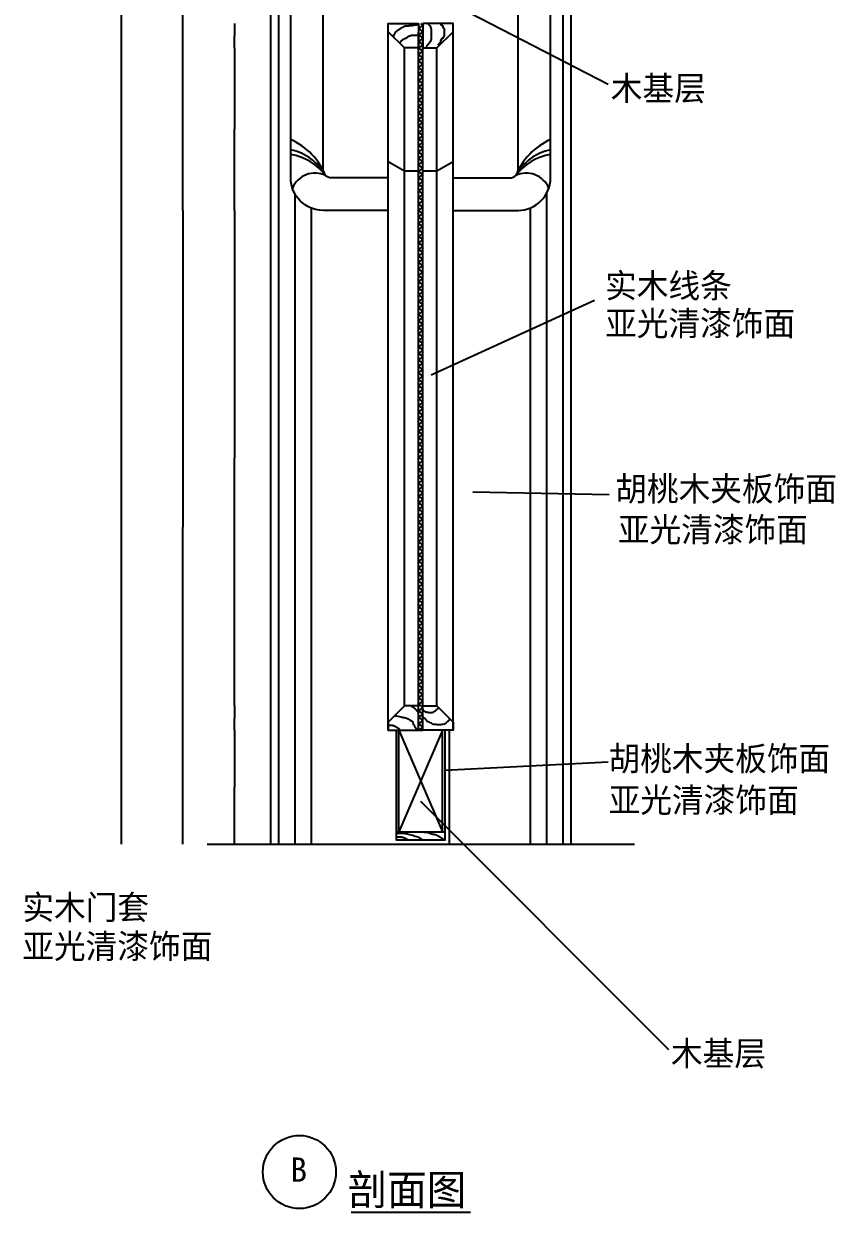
# Model space of a CAD drawing. Header units: metres. Extents: x 0 to 5399, y 0 to 6892.
# Drawn here: x 3337 to 5336, y 230 to 3156 of the extents above; entities that cross this region are included whole.
import ezdxf

# ---------------------------------------------------------------- set-up
doc = ezdxf.new("R2010")
doc.units = ezdxf.units.M
for name, color, linetype in [('2', 2, 'Continuous'), ('3', 3, 'Continuous'), ('4', 4, 'Continuous'), ('7', 7, 'Continuous'), ('BH', 3, 'Continuous'), ('DIM', 3, 'Continuous'), ('TEXT', 3, 'Continuous')]:
    doc.layers.add(name, color=color, linetype=linetype)
doc.dimstyles.get("Standard").update_dxf_attribs({"dimtxt": 2.5, "dimasz": 2.5, "dimexe": 1.25, "dimexo": 0.625, "dimtad": 1, "dimcen": 2.5, "dimazin": 3, "dimtfac": 1, "dimtmove": 0, "dimatfit": 3})

# ---------------------------------------------------------------- blocks, each defined once
blk = doc.blocks.new('BH2')
at = {"layer": 'BH'}
blk.add_lwpolyline([(0, 32), (5, 28), (0, 24), (5, 20), (0, 16), (5, 12), (0, 8), (5, 4), (0, 0)], dxfattribs=at)
blk = doc.blocks.new('*D1')
for p, q in [((3856.07, 1416.19), (3856.07, 1276.01)), ((3855.82, 1276.01), (3855.57, 1276.01)), ((3856.07, 1135.84), (3856.07, 1276.01)), ((3856.07, 1276.01), (3856.07, 1276.01)), ((3856.32, 1276.01), (3856.57, 1276.01))]:
    blk.add_line(p, q)
at = {"layer": 'Defpoints'}
for p in [(3856.07, 1416.19), (3856.07, 1276.01), (3856.07, 1135.84)]:
    blk.add_point(p, dxfattribs=at)
at = {"layer": 'DIM', "insert": (3856.07, 1277.135), "char_height": 1, "attachment_point": 5}
blk.add_mtext('140', dxfattribs=at)
blk = doc.blocks.new('*D2')
for p, q in [((3856.07, 1476.19), (3856.07, 1446.19)), ((3855.82, 1446.19), (3855.57, 1446.19)), ((3856.07, 1416.19), (3856.07, 1446.19)), ((3856.07, 1446.19), (3856.07, 1446.19)), ((3856.32, 1446.19), (3856.57, 1446.19))]:
    blk.add_line(p, q)
at = {"layer": 'Defpoints'}
for p in [(3856.07, 1476.19), (3856.07, 1446.19), (3856.07, 1416.19)]:
    blk.add_point(p, dxfattribs=at)
at = {"layer": 'DIM', "insert": (3856.07, 1447.315), "char_height": 1, "attachment_point": 5}
blk.add_mtext('30', dxfattribs=at)
blk = doc.blocks.new('*D3')
for p, q in [((3856.07, 2696.19), (3856.07, 2086.19)), ((3855.82, 2086.19), (3855.57, 2086.19)), ((3856.07, 1476.19), (3856.07, 2086.19)), ((3856.07, 2086.19), (3856.07, 2086.19)), ((3856.32, 2086.19), (3856.57, 2086.19))]:
    blk.add_line(p, q)
at = {"layer": 'Defpoints'}
for p in [(3856.07, 2696.19), (3856.07, 2086.19), (3856.07, 1476.19)]:
    blk.add_point(p, dxfattribs=at)
at = {"layer": 'DIM', "insert": (3856.07, 2087.315), "char_height": 1, "attachment_point": 5}
blk.add_mtext('610', dxfattribs=at)
blk = doc.blocks.new('*D4')
for p, q in [((3856.07, 3096.19), (3856.07, 2896.19)), ((3855.82, 2896.19), (3855.57, 2896.19)), ((3856.07, 2696.19), (3856.07, 2896.19)), ((3856.07, 2896.19), (3856.07, 2896.19)), ((3856.32, 2896.19), (3856.57, 2896.19))]:
    blk.add_line(p, q)
at = {"layer": 'Defpoints'}
for p in [(3856.07, 3096.19), (3856.07, 2896.19), (3856.07, 2696.19)]:
    blk.add_point(p, dxfattribs=at)
at = {"layer": 'DIM', "insert": (3856.07, 2897.315), "char_height": 1, "attachment_point": 5}
blk.add_mtext('200', dxfattribs=at)
blk = doc.blocks.new('*D5')
for p, q in [((3856.07, 3156.19), (3856.07, 3126.19)), ((3855.82, 3126.19), (3855.57, 3126.19)), ((3856.07, 3096.19), (3856.07, 3126.19)), ((3856.07, 3126.19), (3856.07, 3126.19)), ((3856.32, 3126.19), (3856.57, 3126.19))]:
    blk.add_line(p, q)
at = {"layer": 'Defpoints'}
for p in [(3856.07, 3156.19), (3856.07, 3126.19), (3856.07, 3096.19)]:
    blk.add_point(p, dxfattribs=at)
at = {"layer": 'DIM', "insert": (3856.07, 3127.315), "char_height": 1, "attachment_point": 5}
blk.add_mtext('30', dxfattribs=at)
blk = doc.blocks.new('*D13')
for p, q in [((3575.28, 6316.19), (3575.28, 3726.08)), ((3575.53, 3726.08), (3577.66, 3726.08)), ((3577.91, 1135.96), (3577.91, 3726.08))]:
    blk.add_line(p, q)
at = {"layer": 'Defpoints'}
for p in [(3575.28, 6316.19), (3575.28, 3726.08), (3577.91, 1135.96)]:
    blk.add_point(p, dxfattribs=at)
at = {"layer": 'DIM', "insert": (3576.595, 3727.205), "char_height": 1, "attachment_point": 5}
blk.add_mtext('2590', dxfattribs=at)
blk = doc.blocks.new('*D14')
for p, q in [((3728.91, 3976.19), (3728.91, 3336.19)), ((3728.66, 3336.19), (3728.41, 3336.19)), ((3728.91, 2696.19), (3728.91, 3336.19)), ((3728.91, 3336.19), (3728.91, 3336.19)), ((3729.16, 3336.19), (3729.41, 3336.19))]:
    blk.add_line(p, q)
at = {"layer": 'Defpoints'}
for p in [(3728.91, 3976.19), (3728.91, 3336.19), (3728.91, 2696.19)]:
    blk.add_point(p, dxfattribs=at)
at = {"layer": 'DIM', "insert": (3728.91, 3337.315), "char_height": 1, "attachment_point": 5}
blk.add_mtext('640', dxfattribs=at)
blk = doc.blocks.new('*D28')
for p, q in [((3728.91, 2696.19), (3728.91, 1916.01)), ((3728.66, 1916.01), (3728.41, 1916.01)), ((3728.91, 1135.84), (3728.91, 1916.01)), ((3728.91, 1916.01), (3728.91, 1916.01)), ((3729.16, 1916.01), (3729.41, 1916.01))]:
    blk.add_line(p, q)
at = {"layer": 'Defpoints'}
for p in [(3728.91, 2696.19), (3728.91, 1916.01), (3728.91, 1135.84)]:
    blk.add_point(p, dxfattribs=at)
at = {"layer": 'DIM', "insert": (3728.91, 1917.135), "char_height": 1, "attachment_point": 5}
blk.add_mtext('780', dxfattribs=at)

msp = doc.modelspace()

# ---------------------------------------------------------------- linework, layer by layer
at = {"layer": '2'}
msp.add_line((3788.79, 1135.84), (4841.55, 1135.84), dxfattribs=at)
at = {"layer": '3'}
for p, q in [((3964.61, 6094.19), (3964.61, 1135.84)), ((4664.61, 6076.19), (4664.61, 1135.84)), ((4250.66, 3131.27), (4251.46, 3131.27)), ((4250.66, 3130.47), (4250.66, 3131.27)), ((4251.46, 3132.07), (4252.26, 3132.07)), ((4251.46, 3131.27), (4251.46, 3132.07)), ((4252.26, 3134.46), (4253.85, 3134.46)), ((4252.26, 3132.07), (4252.26, 3134.46)), ((4253.85, 3136.84), (4255.45, 3136.84)), ((4253.85, 3134.46), (4253.85, 3136.84)), ((4255.45, 3137.64), (4257.04, 3137.64)), ((4255.45, 3136.84), (4255.45, 3137.64)), ((4257.04, 3139.23), (4257.84, 3139.23)), ((4257.04, 3137.64), (4257.04, 3139.23)), ((4257.84, 3140.03), (4258.63, 3140.03)), ((4257.84, 3139.23), (4257.84, 3140.03)), ((4258.63, 3140.83), (4261.02, 3140.83)), ((4258.63, 3140.03), (4258.63, 3140.83)), ((4261.02, 3142.42), (4263.42, 3142.42)), ((4261.02, 3140.83), (4261.02, 3142.42)), ((4263.42, 3143.22), (4265.01, 3143.22)), ((4263.42, 3142.42), (4263.42, 3143.22)), ((4265.01, 3144.81), (4265.81, 3144.81)), ((4265.01, 3143.22), (4265.01, 3144.81)), ((4265.81, 3145.61), (4267.4, 3145.61)), ((4265.81, 3144.81), (4265.81, 3145.61)), ((4267.4, 3146.4), (4268.99, 3146.4)), ((4267.4, 3145.61), (4267.4, 3146.4)), ((4268.99, 3147.2), (4271.39, 3147.2)), ((4268.99, 3146.4), (4268.99, 3147.2)), ((4271.39, 3148), (4272.18, 3148)), ((4271.39, 3147.2), (4271.39, 3148)), ((4272.18, 3148.79), (4273.78, 3148.79)), ((4272.18, 3148), (4272.18, 3148.79)), ((4273.78, 3149.59), (4275.37, 3149.59)), ((4273.78, 3148.79), (4273.78, 3149.59)), ((4275.37, 3150.39), (4285.73, 3150.39)), ((4275.37, 3149.59), (4275.37, 3150.39)), ((4285.73, 3151.18), (4294.5, 3151.18)), ((4285.73, 3150.39), (4285.73, 3151.18)), ((4294.5, 3151.98), (4298.48, 3151.98)), ((4294.5, 3151.18), (4294.5, 3151.98)), ((4298.48, 3152.78), (4304.06, 3152.78)), ((4298.48, 3151.98), (4298.48, 3152.78)), ((4304.06, 3153.57), (4308.05, 3153.57)), ((4304.06, 3152.78), (4304.06, 3153.57)), ((4309.61, 1436.19), (4309.61, 3136.19)), ((4319.61, 1436.19), (4319.61, 3136.19)), ((4332.75, 3155.16), (4334.35, 3155.16)), ((4334.35, 3155.16), (4334.35, 3152.78)), ((4334.35, 3152.78), (4335.94, 3152.78)), ((4335.94, 3152.78), (4335.94, 3151.98)), ((4335.94, 3151.98), (4336.74, 3151.98)), ((4336.74, 3151.98), (4336.74, 3151.18)), ((4336.74, 3151.18), (4337.54, 3151.18)), ((4337.54, 3151.18), (4337.54, 3150.39)), ((4337.54, 3150.39), (4338.33, 3150.39)), ((4338.33, 3150.39), (4338.33, 3149.59)), ((4338.33, 3149.59), (4339.13, 3149.59)), ((4339.13, 3149.59), (4339.13, 3145.61)), ((4339.13, 3145.61), (4339.93, 3145.61)), ((4339.93, 3145.61), (4339.93, 3143.22)), ((4339.93, 3143.22), (4340.72, 3143.22)), ((4340.72, 3143.22), (4340.72, 3116.93)), ((4248.27, 3128.88), (4249.87, 3128.88)), ((4248.27, 3124.1), (4248.27, 3128.88)), ((4249.87, 3130.47), (4250.66, 3130.47)), ((4249.87, 3128.88), (4249.87, 3130.47)), ((4263.42, 3109.76), (4263.42, 3108.97)), ((4264.21, 3109.76), (4263.42, 3109.76)), ((4264.21, 3111.36), (4264.21, 3109.76)), ((4265.01, 3111.36), (4264.21, 3111.36)), ((4265.01, 3112.15), (4265.01, 3111.36)), ((4265.81, 3112.15), (4265.01, 3112.15)), ((4265.81, 3112.95), (4265.81, 3112.15)), ((4266.6, 3112.95), (4265.81, 3112.95)), ((4266.6, 3113.75), (4266.6, 3112.95)), ((4268.2, 3113.75), (4266.6, 3113.75)), ((4268.2, 3114.54), (4268.2, 3113.75)), ((4268.99, 3114.54), (4268.2, 3114.54)), ((4268.99, 3115.34), (4268.99, 3114.54)), ((4269.79, 3115.34), (4268.99, 3115.34)), ((4269.79, 3116.14), (4269.79, 3115.34)), ((4270.59, 3116.14), (4269.79, 3116.14)), ((4270.59, 3116.93), (4270.59, 3116.14)), ((4272.98, 3116.93), (4270.59, 3116.93)), ((4272.98, 3117.73), (4272.98, 3116.93)), ((4273.78, 3117.73), (4272.98, 3117.73)), ((4273.78, 3118.53), (4273.78, 3117.73)), ((4276.17, 3118.53), (4273.78, 3118.53)), ((4276.17, 3119.32), (4276.17, 3118.53)), ((4278.56, 3119.32), (4276.17, 3119.32)), ((4278.56, 3120.12), (4278.56, 3119.32)), ((4280.95, 3120.12), (4278.56, 3120.12)), ((4280.95, 3121.71), (4280.95, 3120.12)), ((4281.75, 3121.71), (4280.95, 3121.71)), ((4281.75, 3122.51), (4281.75, 3121.71)), ((4283.34, 3122.51), (4281.75, 3122.51)), ((4283.34, 3123.3), (4283.34, 3122.51)), ((4284.93, 3123.3), (4283.34, 3123.3)), ((4284.93, 3124.1), (4284.93, 3123.3)), ((4285.73, 3124.1), (4284.93, 3124.1)), ((4285.73, 3124.9), (4285.73, 3124.1)), ((4288.92, 3124.9), (4285.73, 3124.9)), ((4288.92, 3125.69), (4288.92, 3124.9)), ((4291.31, 3125.69), (4288.92, 3125.69)), ((4291.31, 3126.49), (4291.31, 3125.69)), ((4308.05, 3126.49), (4291.31, 3126.49)), ((4329.57, 3101.8), (4329.57, 3100.21)), ((4330.36, 3101.8), (4329.57, 3101.8)), ((4330.36, 3103.39), (4330.36, 3101.8)), ((4331.96, 3103.39), (4330.36, 3103.39)), ((4331.96, 3104.19), (4331.96, 3103.39)), ((4332.75, 3104.19), (4331.96, 3104.19)), ((4332.75, 3104.98), (4332.75, 3104.19)), ((4333.55, 3104.98), (4332.75, 3104.98)), ((4333.55, 3106.58), (4333.55, 3104.98)), ((4334.35, 3106.58), (4333.55, 3106.58)), ((4334.35, 3107.37), (4334.35, 3106.58)), ((4335.15, 3107.37), (4334.35, 3107.37)), ((4335.15, 3108.17), (4335.15, 3107.37)), ((4336.74, 3108.17), (4335.15, 3108.17)), ((4336.74, 3110.56), (4336.74, 3108.17)), ((4337.54, 3110.56), (4336.74, 3110.56)), ((4337.54, 3111.36), (4337.54, 3110.56)), ((4339.13, 3111.36), (4337.54, 3111.36)), ((4339.13, 3114.54), (4339.13, 3111.36)), ((4339.93, 3114.54), (4339.13, 3114.54)), ((4339.93, 3116.93), (4339.93, 3114.54)), ((4340.72, 3116.93), (4339.93, 3116.93)), ((4274.61, 1476.19), (4274.61, 3096.19)), ((4327.97, 3100.21), (4327.97, 3099.41)), ((4329.57, 3100.21), (4327.97, 3100.21)), ((4354.61, 1476.19), (4354.61, 3096.19)), ((4004.61, 2737.46), (4004.61, 1135.84)), ((4624.61, 2737.46), (4624.61, 1135.84)), ((4291.93, 1476.12), (4291.93, 1475.87)), ((4291.93, 1475.87), (4292.42, 1475.38)), ((4292.42, 1475.38), (4293.39, 1474.65)), ((4293.39, 1474.65), (4294.37, 1474.16)), ((4294.37, 1474.16), (4295.1, 1473.67)), ((4295.1, 1473.67), (4295.84, 1473.43)), ((4295.84, 1473.43), (4296.33, 1472.94)), ((4296.33, 1472.94), (4296.82, 1472.7)), ((4296.82, 1472.7), (4297.55, 1472.21)), ((4297.55, 1472.21), (4298.04, 1471.72)), ((4298.04, 1471.72), (4298.77, 1470.99)), ((4298.77, 1470.99), (4299.26, 1470.5)), ((4299.26, 1470.5), (4299.75, 1470.25)), ((4299.75, 1470.25), (4300.24, 1469.76)), ((4300.24, 1469.76), (4300.48, 1469.52)), ((4300.48, 1469.52), (4300.73, 1469.03)), ((4300.73, 1469.03), (4301.22, 1468.79)), ((4301.22, 1468.79), (4301.95, 1468.05)), ((4301.95, 1468.05), (4302.44, 1467.32)), ((4302.44, 1467.32), (4302.93, 1466.83)), ((4302.93, 1466.83), (4303.17, 1466.59)), ((4303.17, 1466.59), (4303.66, 1466.1)), ((4303.66, 1466.1), (4303.9, 1465.86)), ((4303.9, 1465.86), (4304.39, 1465.12)), ((4304.39, 1465.12), (4305.13, 1464.39)), ((4305.13, 1464.39), (4305.62, 1463.9)), ((4305.62, 1463.9), (4306.1, 1463.41)), ((4306.1, 1463.41), (4306.1, 1463.17)), ((4306.1, 1463.17), (4306.35, 1462.92)), ((4320.04, 1468.3), (4320.04, 1466.83)), ((4320.04, 1466.83), (4320.28, 1465.86)), ((4320.28, 1465.86), (4320.77, 1465.37)), ((4320.77, 1465.37), (4321.26, 1464.63)), ((4321.26, 1464.63), (4321.75, 1464.39)), ((4321.75, 1464.39), (4321.99, 1464.15)), ((4321.99, 1464.15), (4322.48, 1464.15)), ((4322.48, 1464.15), (4322.73, 1463.9)), ((4322.73, 1463.9), (4323.7, 1463.41)), ((4323.7, 1463.41), (4324.68, 1462.92)), ((4348.64, 1462.92), (4348.88, 1463.17)), ((4348.88, 1463.17), (4349.37, 1463.41)), ((4349.37, 1463.41), (4349.62, 1463.41)), ((4349.62, 1463.41), (4350.59, 1463.9)), ((4350.59, 1463.9), (4351.08, 1464.15)), ((4351.08, 1464.15), (4351.57, 1464.39)), ((4351.57, 1464.88), (4351.82, 1464.88)), ((4351.57, 1464.39), (4351.57, 1464.88)), ((4351.82, 1464.88), (4352.31, 1465.37)), ((4352.31, 1465.37), (4352.55, 1465.37)), ((4352.55, 1465.61), (4353.04, 1465.86)), ((4352.55, 1465.37), (4352.55, 1465.61)), ((4353.04, 1465.86), (4353.53, 1466.34)), ((4353.53, 1466.34), (4354.51, 1467.32)), ((4354.51, 1467.57), (4354.75, 1467.81)), ((4354.51, 1467.32), (4354.51, 1467.57)), ((4354.75, 1467.81), (4354.99, 1467.81)), ((4354.99, 1467.81), (4355.24, 1468.05)), ((4355.24, 1468.05), (4355.48, 1468.3)), ((4355.48, 1468.3), (4355.97, 1468.79)), ((4355.97, 1468.79), (4356.46, 1469.28)), ((4356.46, 1469.28), (4356.71, 1469.76)), ((4356.71, 1469.76), (4356.95, 1469.76)), ((4356.95, 1469.76), (4357.44, 1470.01)), ((4357.44, 1470.01), (4357.68, 1470.01)), ((4357.68, 1470.01), (4357.93, 1470.5)), ((4357.93, 1470.5), (4358.42, 1470.74)), ((4358.42, 1470.74), (4358.66, 1471.23)), ((4358.66, 1471.23), (4358.91, 1471.72)), ((4358.91, 1471.72), (4359.15, 1471.72)), ((4250.86, 1451.44), (4254.77, 1451.44)), ((4254.77, 1451.44), (4258.68, 1450.95)), ((4258.68, 1450.95), (4262.59, 1450.22)), ((4262.59, 1450.22), (4266.5, 1449.24)), ((4266.5, 1449.24), (4268.95, 1448.75)), ((4268.95, 1448.75), (4271.88, 1448.02)), ((4271.88, 1448.02), (4274.33, 1447.78)), ((4274.33, 1447.78), (4275.79, 1447.29)), ((4275.79, 1447.29), (4276.28, 1447.04)), ((4276.28, 1447.04), (4277.26, 1446.56)), ((4277.26, 1446.56), (4279.7, 1445.82)), ((4279.7, 1445.82), (4282.64, 1445.09)), ((4282.64, 1445.09), (4283.61, 1444.6)), ((4283.61, 1444.6), (4283.86, 1444.36)), ((4283.86, 1444.36), (4284.1, 1444.36)), ((4284.1, 1444.36), (4284.59, 1443.87)), ((4284.59, 1443.87), (4285.33, 1443.38)), ((4285.33, 1443.38), (4286.06, 1442.65)), ((4286.06, 1442.65), (4289.48, 1440.2)), ((4289.48, 1440.2), (4292.42, 1439.23)), ((4292.42, 1439.23), (4293.39, 1438.74)), ((4293.39, 1438.74), (4293.88, 1438.25)), ((4293.88, 1438.25), (4294.13, 1438.25)), ((4294.13, 1438.25), (4294.37, 1437.76)), ((4294.37, 1437.76), (4295.1, 1435.32)), ((4295.1, 1435.32), (4296.08, 1432.39)), ((4306.35, 1462.92), (4306.59, 1462.92)), ((4306.59, 1462.92), (4306.59, 1462.44)), ((4306.59, 1462.44), (4306.84, 1462.19)), ((4306.84, 1462.19), (4307.08, 1461.7)), ((4307.08, 1461.7), (4307.57, 1461.21)), ((4307.57, 1461.21), (4307.57, 1460.48)), ((4307.57, 1460.48), (4307.82, 1460.48)), ((4307.82, 1460.48), (4307.82, 1460.24)), ((4307.82, 1460.24), (4308.06, 1459.75)), ((4308.06, 1459.75), (4308.3, 1459.26)), ((4308.3, 1459.26), (4308.3, 1459.02)), ((4308.3, 1459.02), (4308.55, 1459.02)), ((4308.55, 1459.02), (4308.55, 1458.77)), ((4308.55, 1458.77), (4308.79, 1458.53)), ((4308.79, 1458.53), (4308.79, 1458.04)), ((4308.79, 1458.04), (4309.04, 1458.04)), ((4319.79, 1450.22), (4319.79, 1449.98)), ((4319.79, 1449.98), (4320.04, 1449.49)), ((4320.04, 1449.49), (4320.28, 1449)), ((4320.28, 1449), (4321.02, 1448.27)), ((4321.02, 1448.27), (4321.75, 1447.78)), ((4321.75, 1447.78), (4322.48, 1447.04)), ((4322.48, 1447.04), (4325.42, 1444.6)), ((4324.68, 1462.92), (4325.42, 1462.44)), ((4325.42, 1462.44), (4325.91, 1461.95)), ((4325.42, 1444.6), (4328.35, 1441.67)), ((4325.91, 1461.95), (4326.39, 1461.95)), ((4326.39, 1461.95), (4326.88, 1461.7)), ((4326.88, 1461.7), (4327.37, 1461.7)), ((4327.37, 1461.7), (4327.86, 1461.46)), ((4327.86, 1461.46), (4328.84, 1461.21)), ((4328.35, 1441.67), (4330.79, 1438.74)), ((4328.84, 1461.21), (4329.82, 1460.73)), ((4329.82, 1460.73), (4332.26, 1460.48)), ((4330.79, 1438.74), (4333.24, 1437.76)), ((4332.26, 1460.48), (4334.71, 1459.99)), ((4333.24, 1437.76), (4334.22, 1437.27)), ((4334.22, 1437.27), (4335.19, 1436.78)), ((4334.71, 1459.99), (4338.37, 1459.99)), ((4335.19, 1436.78), (4335.68, 1436.78)), ((4335.68, 1436.78), (4335.93, 1436.54)), ((4335.93, 1436.54), (4336.42, 1436.05)), ((4336.42, 1436.05), (4337.39, 1435.32)), ((4337.39, 1435.32), (4340.33, 1434.34)), ((4338.37, 1459.99), (4339.35, 1459.75)), ((4339.35, 1459.75), (4341.55, 1459.75)), ((4340.33, 1434.34), (4343.26, 1431.9)), ((4341.55, 1459.75), (4342.28, 1459.99)), ((4342.28, 1459.99), (4343.99, 1459.99)), ((4343.99, 1459.99), (4344.73, 1460.48)), ((4344.73, 1460.48), (4345.22, 1460.97)), ((4345.22, 1460.97), (4345.46, 1461.21)), ((4345.46, 1461.21), (4345.71, 1461.21)), ((4345.71, 1461.21), (4345.95, 1461.46)), ((4345.95, 1461.46), (4346.93, 1461.95)), ((4346.93, 1461.95), (4347.42, 1461.95)), ((4347.42, 1461.95), (4347.91, 1462.44)), ((4347.91, 1462.44), (4348.39, 1462.92)), ((4348.39, 1462.92), (4348.64, 1462.92)), ((4376.26, 1433.61), (4377.24, 1434.1)), ((4377.24, 1434.1), (4377.97, 1434.58)), ((4377.97, 1434.58), (4378.46, 1435.32)), ((4378.46, 1435.32), (4378.95, 1436.05)), ((4378.95, 1436.05), (4379.44, 1436.78)), ((4379.44, 1436.78), (4379.68, 1437.03)), ((4379.68, 1437.03), (4379.93, 1437.27)), ((4379.93, 1437.27), (4380.42, 1437.52)), ((4380.42, 1437.52), (4380.91, 1437.76)), ((4380.91, 1437.76), (4381.4, 1438.25)), ((4381.4, 1438.25), (4381.88, 1438.74)), ((4381.88, 1438.74), (4382.86, 1439.72)), ((4382.86, 1439.72), (4383.11, 1439.96)), ((4383.11, 1439.96), (4383.6, 1440.2)), ((4383.6, 1440.2), (4383.84, 1440.45)), ((4383.84, 1440.45), (4384.08, 1440.45)), ((4384.08, 1440.45), (4384.33, 1440.94)), ((4384.33, 1440.94), (4384.82, 1441.18)), ((4384.82, 1441.18), (4385.06, 1441.67)), ((4385.06, 1441.91), (4385.55, 1441.91)), ((4385.06, 1441.67), (4385.06, 1441.91)), ((4385.55, 1441.91), (4386.04, 1442.4)), ((4386.04, 1442.65), (4386.28, 1442.65)), ((4386.04, 1442.4), (4386.04, 1442.65)), ((4386.28, 1442.89), (4386.53, 1442.89)), ((4386.28, 1442.65), (4386.28, 1442.89)), ((4386.53, 1443.14), (4386.77, 1443.14)), ((4386.53, 1442.89), (4386.53, 1443.14)), ((4234.97, 1428.97), (4245.48, 1428.97)), ((4245.48, 1428.97), (4245.48, 1428.72)), ((4245.48, 1428.72), (4245.97, 1428.72)), ((4245.97, 1428.72), (4245.97, 1428.48)), ((4245.97, 1428.48), (4246.46, 1428.48)), ((4246.46, 1428.48), (4246.46, 1428.23)), ((4246.46, 1428.23), (4247.19, 1428.23)), ((4247.19, 1428.23), (4247.19, 1427.99)), ((4247.19, 1427.99), (4247.92, 1427.99)), ((4247.92, 1427.99), (4247.92, 1427.74)), ((4247.92, 1427.74), (4248.66, 1427.74)), ((4248.66, 1427.74), (4248.66, 1427.26)), ((4248.66, 1427.26), (4249.64, 1427.26)), ((4249.64, 1427.26), (4249.64, 1427.01)), ((4249.64, 1427.01), (4250.37, 1427.01)), ((4250.37, 1427.01), (4250.37, 1426.52)), ((4250.37, 1426.52), (4251.35, 1426.52)), ((4251.35, 1426.52), (4251.35, 1426.03)), ((4251.35, 1426.03), (4252.33, 1426.03)), ((4252.33, 1426.03), (4252.33, 1425.3)), ((4252.33, 1425.3), (4252.81, 1425.3)), ((4252.81, 1425.3), (4252.81, 1425.06)), ((4252.81, 1425.06), (4253.55, 1425.06)), ((4253.55, 1425.06), (4253.55, 1424.81)), ((4253.55, 1424.81), (4254.28, 1424.81)), ((4254.28, 1424.81), (4254.28, 1424.32)), ((4254.28, 1424.32), (4254.77, 1424.32)), ((4254.77, 1424.32), (4254.77, 1424.08)), ((4254.77, 1424.08), (4255.5, 1424.08)), ((4255.5, 1424.08), (4255.5, 1423.84)), ((4255.5, 1423.84), (4255.99, 1423.84)), ((4255.99, 1423.84), (4255.99, 1423.35)), ((4255.99, 1423.35), (4256.73, 1423.35)), ((4256.73, 1423.35), (4256.73, 1422.86)), ((4256.73, 1422.86), (4257.46, 1422.86)), ((4257.46, 1422.86), (4257.46, 1422.37)), ((4257.46, 1422.37), (4258.19, 1422.37)), ((4258.19, 1422.37), (4258.19, 1422.13)), ((4258.19, 1422.13), (4258.44, 1422.13)), ((4258.44, 1422.13), (4258.44, 1421.88)), ((4258.44, 1421.88), (4259.41, 1421.88)), ((4259.41, 1421.88), (4259.41, 1421.39)), ((4259.41, 1421.39), (4259.9, 1421.39)), ((4259.9, 1421.39), (4259.9, 1420.17)), ((4259.9, 1420.17), (4260.64, 1420.17)), ((4260.61, 1416.19), (4368.61, 1166.19)), ((4368.61, 1416.19), (4260.61, 1166.19)), ((4260.64, 1420.17), (4260.64, 1419.93)), ((4260.64, 1419.93), (4261.13, 1419.93)), ((4261.13, 1419.93), (4261.13, 1419.68)), ((4261.13, 1419.68), (4261.37, 1419.68)), ((4261.37, 1419.68), (4261.37, 1418.95)), ((4261.37, 1418.95), (4262.1, 1418.95)), ((4262.1, 1418.95), (4262.1, 1417.97)), ((4262.1, 1417.97), (4262.35, 1417.97)), ((4262.35, 1417.97), (4262.35, 1417.73)), ((4262.35, 1417.73), (4262.59, 1417.73)), ((4262.59, 1417.73), (4262.59, 1417.48)), ((4262.59, 1417.48), (4262.84, 1417.48)), ((4262.84, 1417.48), (4262.84, 1417.24)), ((4262.84, 1417.24), (4263.08, 1417.24)), ((4263.08, 1417.24), (4263.08, 1416.26)), ((4263.08, 1416.26), (4263.33, 1416.26)), ((4296.08, 1432.39), (4296.82, 1429.94)), ((4296.82, 1429.94), (4297.79, 1429.21)), ((4297.79, 1429.21), (4298.28, 1428.48)), ((4298.28, 1428.48), (4298.77, 1428.23)), ((4298.77, 1428.23), (4298.77, 1427.99)), ((4298.77, 1427.99), (4299.02, 1427.74)), ((4299.02, 1427.74), (4299.26, 1427.01)), ((4299.26, 1427.01), (4299.75, 1426.03)), ((4299.75, 1426.03), (4301.22, 1424.08)), ((4301.22, 1424.08), (4301.7, 1423.35)), ((4301.7, 1423.35), (4302.19, 1423.1)), ((4302.19, 1423.1), (4302.19, 1422.37)), ((4302.19, 1422.37), (4303.17, 1420.42)), ((4303.17, 1420.42), (4303.66, 1419.93)), ((4303.66, 1419.93), (4303.9, 1419.68)), ((4303.9, 1419.68), (4303.9, 1419.44)), ((4303.9, 1419.44), (4304.15, 1419.19)), ((4304.15, 1419.19), (4304.39, 1418.71)), ((4304.39, 1418.71), (4304.64, 1418.22)), ((4304.64, 1418.22), (4304.88, 1417.97)), ((4304.88, 1417.97), (4304.88, 1417.48)), ((4304.88, 1417.48), (4305.13, 1417.48)), ((4305.13, 1417.48), (4305.13, 1417.24)), ((4305.13, 1417.24), (4305.62, 1417.24)), ((4305.62, 1417.24), (4305.62, 1416.75)), ((4343.26, 1431.9), (4346.19, 1431.41)), ((4346.19, 1431.41), (4350.84, 1431.41)), ((4350.84, 1431.41), (4351.82, 1431.16)), ((4351.82, 1431.16), (4352.55, 1430.92)), ((4352.55, 1430.92), (4354.99, 1430.68)), ((4354.99, 1430.68), (4364.28, 1430.68)), ((4364.28, 1430.68), (4367.71, 1430.92)), ((4367.71, 1430.92), (4370.15, 1431.16)), ((4370.15, 1431.16), (4373.08, 1431.65)), ((4373.08, 1431.65), (4374.06, 1432.39)), ((4374.06, 1432.39), (4374.8, 1433.12)), ((4374.8, 1433.12), (4375.28, 1433.12)), ((4375.28, 1433.12), (4375.53, 1433.36)), ((4375.53, 1433.36), (4376.26, 1433.61)), ((4384.61, 1416.19), (4384.61, 1135.84)), ((4254.79, 1153.49), (4267.35, 1153.49)), ((4255.06, 1163.04), (4269.53, 1163.04)), ((4267.35, 1153.49), (4267.35, 1153.21)), ((4267.35, 1153.21), (4268.98, 1153.21)), ((4268.98, 1153.21), (4268.98, 1152.94)), ((4268.98, 1152.94), (4270.62, 1152.94)), ((4269.53, 1163.04), (4272.81, 1162.76)), ((4270.62, 1152.94), (4270.62, 1152.67)), ((4270.62, 1152.67), (4271.71, 1152.67)), ((4271.71, 1152.67), (4271.71, 1152.4)), ((4271.71, 1152.4), (4272.81, 1152.4)), ((4272.81, 1162.76), (4276.63, 1162.22)), ((4272.81, 1152.4), (4272.81, 1151.85)), ((4272.81, 1151.85), (4273.9, 1151.85)), ((4273.9, 1151.85), (4273.9, 1151.3)), ((4273.9, 1151.3), (4274.99, 1151.3)), ((4274.99, 1151.3), (4274.99, 1150.76)), ((4274.99, 1150.76), (4276.9, 1150.76)), ((4276.63, 1162.22), (4279.36, 1161.95)), ((4276.9, 1150.76), (4276.9, 1150.49)), ((4276.9, 1150.49), (4277.72, 1150.49)), ((4277.72, 1150.49), (4277.72, 1149.94)), ((4277.72, 1149.94), (4278.54, 1149.94)), ((4278.54, 1149.94), (4278.54, 1149.67)), ((4278.54, 1149.67), (4279.08, 1149.67)), ((4279.08, 1149.67), (4279.08, 1149.12)), ((4279.08, 1149.12), (4279.9, 1149.12)), ((4279.36, 1161.95), (4280.45, 1161.67)), ((4279.9, 1149.12), (4279.9, 1148.85)), ((4279.9, 1148.85), (4280.45, 1148.85)), ((4280.45, 1161.67), (4281.27, 1161.13)), ((4280.45, 1148.85), (4280.45, 1148.3)), ((4280.45, 1148.3), (4280.72, 1148.3)), ((4280.72, 1148.3), (4280.72, 1148.03)), ((4280.72, 1148.03), (4281, 1148.03)), ((4281, 1148.03), (4281, 1147.49)), ((4281, 1147.49), (4281.54, 1147.49)), ((4281.27, 1161.13), (4281.81, 1161.13)), ((4281.54, 1147.49), (4281.54, 1146.94)), ((4281.54, 1146.94), (4282.09, 1146.94)), ((4281.81, 1161.13), (4282.91, 1160.85)), ((4282.09, 1146.94), (4282.09, 1146.67)), ((4282.09, 1146.67), (4282.36, 1146.67)), ((4282.36, 1146.67), (4282.36, 1146.12)), ((4282.36, 1146.12), (4282.63, 1146.12)), ((4282.63, 1146.12), (4282.63, 1145.85)), ((4282.91, 1160.85), (4284, 1160.31)), ((4284, 1160.31), (4287.82, 1159.49)), ((4287.82, 1159.49), (4291.64, 1158.67)), ((4291.64, 1158.67), (4294.92, 1158.13)), ((4294.92, 1158.13), (4296.01, 1157.58)), ((4296.01, 1157.58), (4296.56, 1157.31)), ((4296.56, 1157.31), (4296.83, 1157.31)), ((4296.83, 1157.31), (4297.38, 1157.03)), ((4297.38, 1157.03), (4298.47, 1156.49)), ((4298.47, 1156.49), (4301.2, 1155.67)), ((4301.2, 1155.67), (4304.47, 1154.85)), ((4304.47, 1154.85), (4307.75, 1154.03)), ((4307.75, 1154.03), (4308.84, 1153.49)), ((4308.84, 1153.49), (4309.11, 1153.21)), ((4309.11, 1153.21), (4309.93, 1153.21)), ((4309.93, 1153.21), (4310.21, 1152.94)), ((4310.21, 1152.94), (4311.3, 1152.12)), ((4311.3, 1152.12), (4312.39, 1151.3)), ((4312.39, 1151.3), (4313.48, 1150.76)), ((4313.48, 1150.76), (4314.3, 1150.21)), ((4314.3, 1150.21), (4314.57, 1149.94)), ((4314.57, 1149.94), (4315.12, 1149.94)), ((4315.12, 1149.94), (4315.67, 1149.67)), ((4315.67, 1149.67), (4315.94, 1149.12)), ((4315.94, 1149.12), (4316.48, 1148.85)), ((4316.48, 1148.85), (4316.76, 1148.58)), ((4316.76, 1148.58), (4317.03, 1148.58)), ((4317.03, 1148.58), (4317.3, 1148.3)), ((4317.3, 1148.3), (4317.58, 1148.03)), ((4317.58, 1148.03), (4317.85, 1147.76)), ((4317.85, 1147.76), (4317.85, 1147.49)), ((4317.85, 1147.49), (4318.4, 1147.49)), ((4318.4, 1147.49), (4318.4, 1146.94)), ((4318.4, 1146.94), (4318.67, 1146.94)), ((4318.67, 1146.94), (4318.67, 1146.67)), ((4318.67, 1146.67), (4318.94, 1146.67)), ((4318.94, 1146.67), (4318.94, 1146.39)), ((4322.49, 1166.04), (4322.49, 1165.76)), ((4322.49, 1165.76), (4323.04, 1165.49)), ((4323.04, 1165.49), (4323.86, 1165.49)), ((4323.86, 1165.49), (4324.95, 1165.22)), ((4324.95, 1165.22), (4328.77, 1164.95)), ((4328.77, 1164.95), (4332.05, 1164.67)), ((4332.05, 1164.67), (4332.86, 1164.67)), ((4332.86, 1164.67), (4333.68, 1164.4)), ((4333.68, 1164.4), (4334.78, 1163.85)), ((4334.78, 1163.85), (4335.87, 1163.31)), ((4335.87, 1163.31), (4336.69, 1163.04)), ((4336.69, 1163.04), (4336.96, 1163.04)), ((4336.96, 1163.04), (4337.23, 1162.76)), ((4337.23, 1162.76), (4337.51, 1162.76)), ((4337.51, 1162.76), (4338.32, 1162.49)), ((4338.32, 1162.49), (4339.42, 1161.95)), ((4339.42, 1161.95), (4342.15, 1161.13)), ((4342.15, 1161.13), (4344.88, 1160.58)), ((4344.88, 1160.58), (4345.97, 1160.31)), ((4345.97, 1160.31), (4346.79, 1160.31)), ((4346.79, 1160.31), (4347.06, 1160.04)), ((4347.06, 1160.04), (4347.61, 1160.04)), ((4347.61, 1160.04), (4348.43, 1159.49)), ((4348.43, 1159.49), (4351.16, 1159.22)), ((4351.16, 1159.22), (4352.25, 1158.67)), ((4352.25, 1158.67), (4353.34, 1158.4)), ((4353.34, 1158.4), (4354.16, 1158.13)), ((4354.16, 1158.13), (4354.7, 1158.13)), ((4354.7, 1158.13), (4354.98, 1157.85)), ((4354.98, 1157.85), (4355.8, 1157.31)), ((4355.8, 1157.31), (4357.98, 1156.22)), ((4357.98, 1156.22), (4358.8, 1155.67)), ((4358.8, 1155.67), (4359.62, 1155.4)), ((4359.62, 1155.4), (4360.16, 1155.12)), ((4360.16, 1155.12), (4360.44, 1154.85)), ((4360.44, 1154.85), (4361.26, 1154.58)), ((4361.26, 1154.58), (4362.08, 1153.76)), ((4362.08, 1153.76), (4363.17, 1152.94)), ((4363.17, 1152.94), (4363.99, 1152.12)), ((4363.99, 1152.12), (4364.81, 1151.58)), ((4364.81, 1151.58), (4365.62, 1151.3)), ((4365.62, 1151.3), (4366.17, 1150.76)), ((4366.17, 1150.76), (4366.72, 1150.49)), ((4366.72, 1150.49), (4367.26, 1150.21)), ((4367.26, 1150.21), (4368.08, 1149.39)), ((4368.08, 1149.39), (4369.17, 1148.3)), ((4369.17, 1148.3), (4369.99, 1147.49)), ((4369.99, 1147.49), (4370.54, 1146.94)), ((4370.54, 1146.94), (4370.81, 1146.94)), ((4370.81, 1146.94), (4371.08, 1146.67)), ((4371.08, 1146.67), (4371.08, 1146.12))]:
    msp.add_line(p, q, dxfattribs=at)
msp.add_lwpolyline([(4364.63, 3155.16), (4364.63, 3152.78), (4366.23, 3152.78), (4366.23, 3151.98), (4367.82, 3151.98), (4367.82, 3150.39), (4369.42, 3150.39), (4369.42, 3146.4), (4370.21, 3146.4), (4370.21, 3145.61), (4371.01, 3145.61), (4371.01, 3144.81), (4371.81, 3144.81), (4371.81, 3144.01), (4372.6, 3144.01), (4372.6, 3124.9), (4371.81, 3124.9), (4371.81, 3124.1), (4371.01, 3124.1), (4371.01, 3121.71), (4370.21, 3121.71), (4370.21, 3120.12), (4367.82, 3120.12), (4367.82, 3119.32), (4367.03, 3119.32), (4367.03, 3118.53), (4366.23, 3118.53), (4366.23, 3116.14), (4364.63, 3116.14), (4364.63, 3113.75), (4363.84, 3113.75), (4363.84, 3109.76), (4363.04, 3109.76), (4363.04, 3108.17), (4361.45, 3108.17), (4361.45, 3107.37), (4359.85, 3107.37), (4359.85, 3105.78), (4358.26, 3105.78), (4358.26, 3104.98), (4357.46, 3104.98), (4357.46, 3104.19)], dxfattribs=at)
at = {"layer": '4'}
for points in [[(4234.61, 2696.19), (4074.61, 2696.19, -0.41), (3994.61, 2776.19), (3994.61, 3296.19)], [(4234.61, 2776.19), (4094.61, 2776.19, -0.41), (4074.61, 2796.19), (4074.61, 3296.19)], [(4394.61, 2696.19), (4554.61, 2696.19, 0.41), (4634.61, 2776.19), (4634.61, 3296.19)], [(4394.61, 2776.19), (4534.61, 2776.19, 0.41), (4554.61, 2796.19), (4554.61, 3296.19)]]:
    msp.add_lwpolyline(points, format="xyb", dxfattribs=at)
for points in [[(4309.61, 3156.19), (4309.61, 3096.19), (4274.61, 3096.19), (4234.61, 3136.19), (4234.61, 3156.19), (4309.61, 3156.19)], [(4319.61, 3156.19), (4319.61, 3096.19), (4354.61, 3096.19), (4394.61, 3136.19), (4394.61, 3156.19), (4319.61, 3156.19)], [(4309.61, 1416.19), (4309.61, 1476.19), (4274.61, 1476.19), (4234.61, 1436.19), (4234.61, 1416.19), (4309.61, 1416.19)], [(4319.61, 1416.19), (4319.61, 1476.19), (4354.61, 1476.19), (4394.61, 1436.19), (4394.61, 1416.19), (4319.61, 1416.19)], [(4254.61, 1416.19), (4254.61, 1146.19), (4374.61, 1146.19), (4374.61, 1416.19)]]:
    msp.add_lwpolyline(points, dxfattribs=at)
at = {"layer": '7'}
for p, q in [((3944.61, 6194.19), (3944.61, 1135.84)), ((4684.61, 6176.19), (4684.61, 1135.84)), ((4234.61, 1416.19), (4234.61, 3136.19)), ((4394.61, 1416.19), (4394.61, 3136.19)), ((4234.61, 2816.57), (4274.61, 2793.97)), ((4354.61, 2793.97), (4394.61, 2816.57)), ((4274.61, 2793.97), (4309.61, 2793.97)), ((4319.61, 2793.97), (4354.61, 2793.97)), ((4044.61, 2702.03), (4044.61, 1135.84)), ((4584.53, 2702), (4584.53, 1135.84)), ((4260.61, 1166.19), (4260.61, 1416.19)), ((4309.61, 1416.19), (4319.61, 1416.19)), ((4368.61, 1166.19), (4368.61, 1416.19)), ((4254.61, 1166.19), (4374.61, 1166.19))]:
    msp.add_line(p, q, dxfattribs=at)
at = {"layer": 'BH'}
for points in [[(4314.61, 3156.19), (4319.61, 3152.19), (4309.61, 3144.19), (4319.61, 3136.19), (4309.61, 3128.19), (4319.61, 3120.19), (4309.61, 3112.19), (4319.61, 3104.19), (4309.61, 3096.19)], [(4309.61, 1432.15), (4319.61, 1424.15), (4309.66, 1416.19)]]:
    msp.add_lwpolyline(points, dxfattribs=at)
at = {"layer": 'TEXT'}
msp.add_line((4143.84, 229.52), (4437.71, 229.52), dxfattribs=at)
msp.add_circle((4016.06, 328.53), 90, dxfattribs=at)
for centre, radius, start, end in [((3927.01, 2719.32), 165.78, 22.23, 65.94), ((4702.21, 2719.32), 165.78, 114.06, 157.77), ((3969.07, 2720.47), 127.28, 28.93, 78.43), ((4660.15, 2720.47), 127.28, 101.57, 151.07), ((3973.58, 2702.15), 133.45, 36.78, 80.93), ((4655.64, 2702.15), 133.45, 99.07, 143.22), ((4054.49, 2727.39), 60.52, 64.58, 157.15), ((4574.73, 2727.39), 60.52, 22.85, 115.42)]:
    msp.add_arc(centre, radius, start, end, dxfattribs=at)

# ---------------------------------------------------------------- block references
at = {"layer": '3', "xscale": -2, "yscale": 2, "zscale": 2, "rotation": 180}
for p in [(4309.61, 3096.19), (4309.61, 2968.19), (4309.61, 2840.19), (4309.61, 2712.19), (4309.61, 2584.19), (4309.61, 2456.19), (4309.61, 2328.19), (4309.61, 2200.19), (4309.61, 2072.19), (4309.61, 1944.19), (4309.61, 1816.19), (4309.61, 1688.19), (4309.61, 1560.19)]:
    msp.add_blockref('BH2', p, dxfattribs=at)
at = {"layer": '3', "xscale": 2, "yscale": 2, "zscale": 2}
for p in [(4309.61, 2968.19), (4309.61, 2840.19), (4309.61, 2712.19), (4309.61, 2584.19), (4309.61, 2456.19), (4309.61, 2328.19), (4309.61, 2200.19), (4309.61, 2072.19), (4309.61, 1944.19), (4309.61, 1816.19), (4309.61, 1688.19), (4309.61, 1560.19), (4309.61, 1432.19)]:
    msp.add_blockref('BH2', p, dxfattribs=at)

# ---------------------------------------------------------------- texts
at = {"layer": '3'}
for s, p in [('木基层', (4782.91, 2966.9)), ('实木线条', (4768.94, 2480.9)), ('亚光清漆饰面', (4768.94, 2387.84)), ('胡桃木夹板饰面', (4794, 1980.79)), ('亚光清漆饰面', (4800.39, 1880.25)), ('胡桃木夹板饰面', (4777.27, 1316.45)), ('亚光清漆饰面', (4777.69, 1214.21)), ('实木门套', (3333.64, 950.18)), ('亚光清漆饰面', (3333.64, 854.38)), ('木基层', (4931.15, 590.42))]:
    msp.add_text(s, height=60, dxfattribs=at).set_placement(p)
at = {"layer": 'TEXT'}
for s, height, p in [('B', 60, (3994.11, 304.39)), ('剖面图', 75, (4134.64, 247.46))]:
    msp.add_text(s, height=height, dxfattribs=at).set_placement(p)

# ---------------------------------------------------------------- dimensions: what is measured, and where the dimension line sits
at = {"layer": 'DIM'}
for base, p1, p2, text, picture, middle in [((3575.28, 3726.08), (3575.28, 6316.19), (3577.91, 1135.96), '2590', '*D13', (3576.595, 3727.205)), ((3728.91, 3336.19), (3728.91, 3976.19), (3728.91, 2696.19), '640', '*D14', (3728.91, 3337.315)), ((3856.07, 3126.19), (3856.07, 3156.19), (3856.07, 3096.19), '30', '*D5', (3856.07, 3127.315)), ((3856.07, 2896.19), (3856.07, 3096.19), (3856.07, 2696.19), '200', '*D4', (3856.07, 2897.315)), ((3728.91, 1916.01), (3728.91, 2696.19), (3728.91, 1135.84), '780', '*D28', (3728.91, 1917.135)), ((3856.07, 2086.19), (3856.07, 2696.19), (3856.07, 1476.19), '610', '*D3', (3856.07, 2087.315)), ((3856.07, 1446.19), (3856.07, 1476.19), (3856.07, 1416.19), '30', '*D2', (3856.07, 1447.315)), ((3856.07, 1276.01), (3856.07, 1416.19), (3856.07, 1135.84), '140', '*D1', (3856.07, 1277.135))]:
    dim = msp.add_linear_dim(base=base, p1=p1, p2=p2, text=text, dimstyle='Standard', dxfattribs=at)
    dim.commit()
    dim.dimension.update_dxf_attribs({"geometry": picture, "text_midpoint": middle})

# ---------------------------------------------------------------- leaders
at = {"layer": 'TEXT'}
for points in [[(4307.68, 3249.08), (4776.78, 3006.72)], [(4340.52, 2291.59), (4742.7, 2475.48)], [(4442.82, 2003.09), (4779, 1996.3)], [(4374.6, 1317.65), (4776.78, 1338.09)], [(4314.09, 1241.85), (4925.02, 630.23)]]:
    msp.add_leader(points, dimstyle='Standard', dxfattribs=at)

doc.saveas('drawing.dxf')
